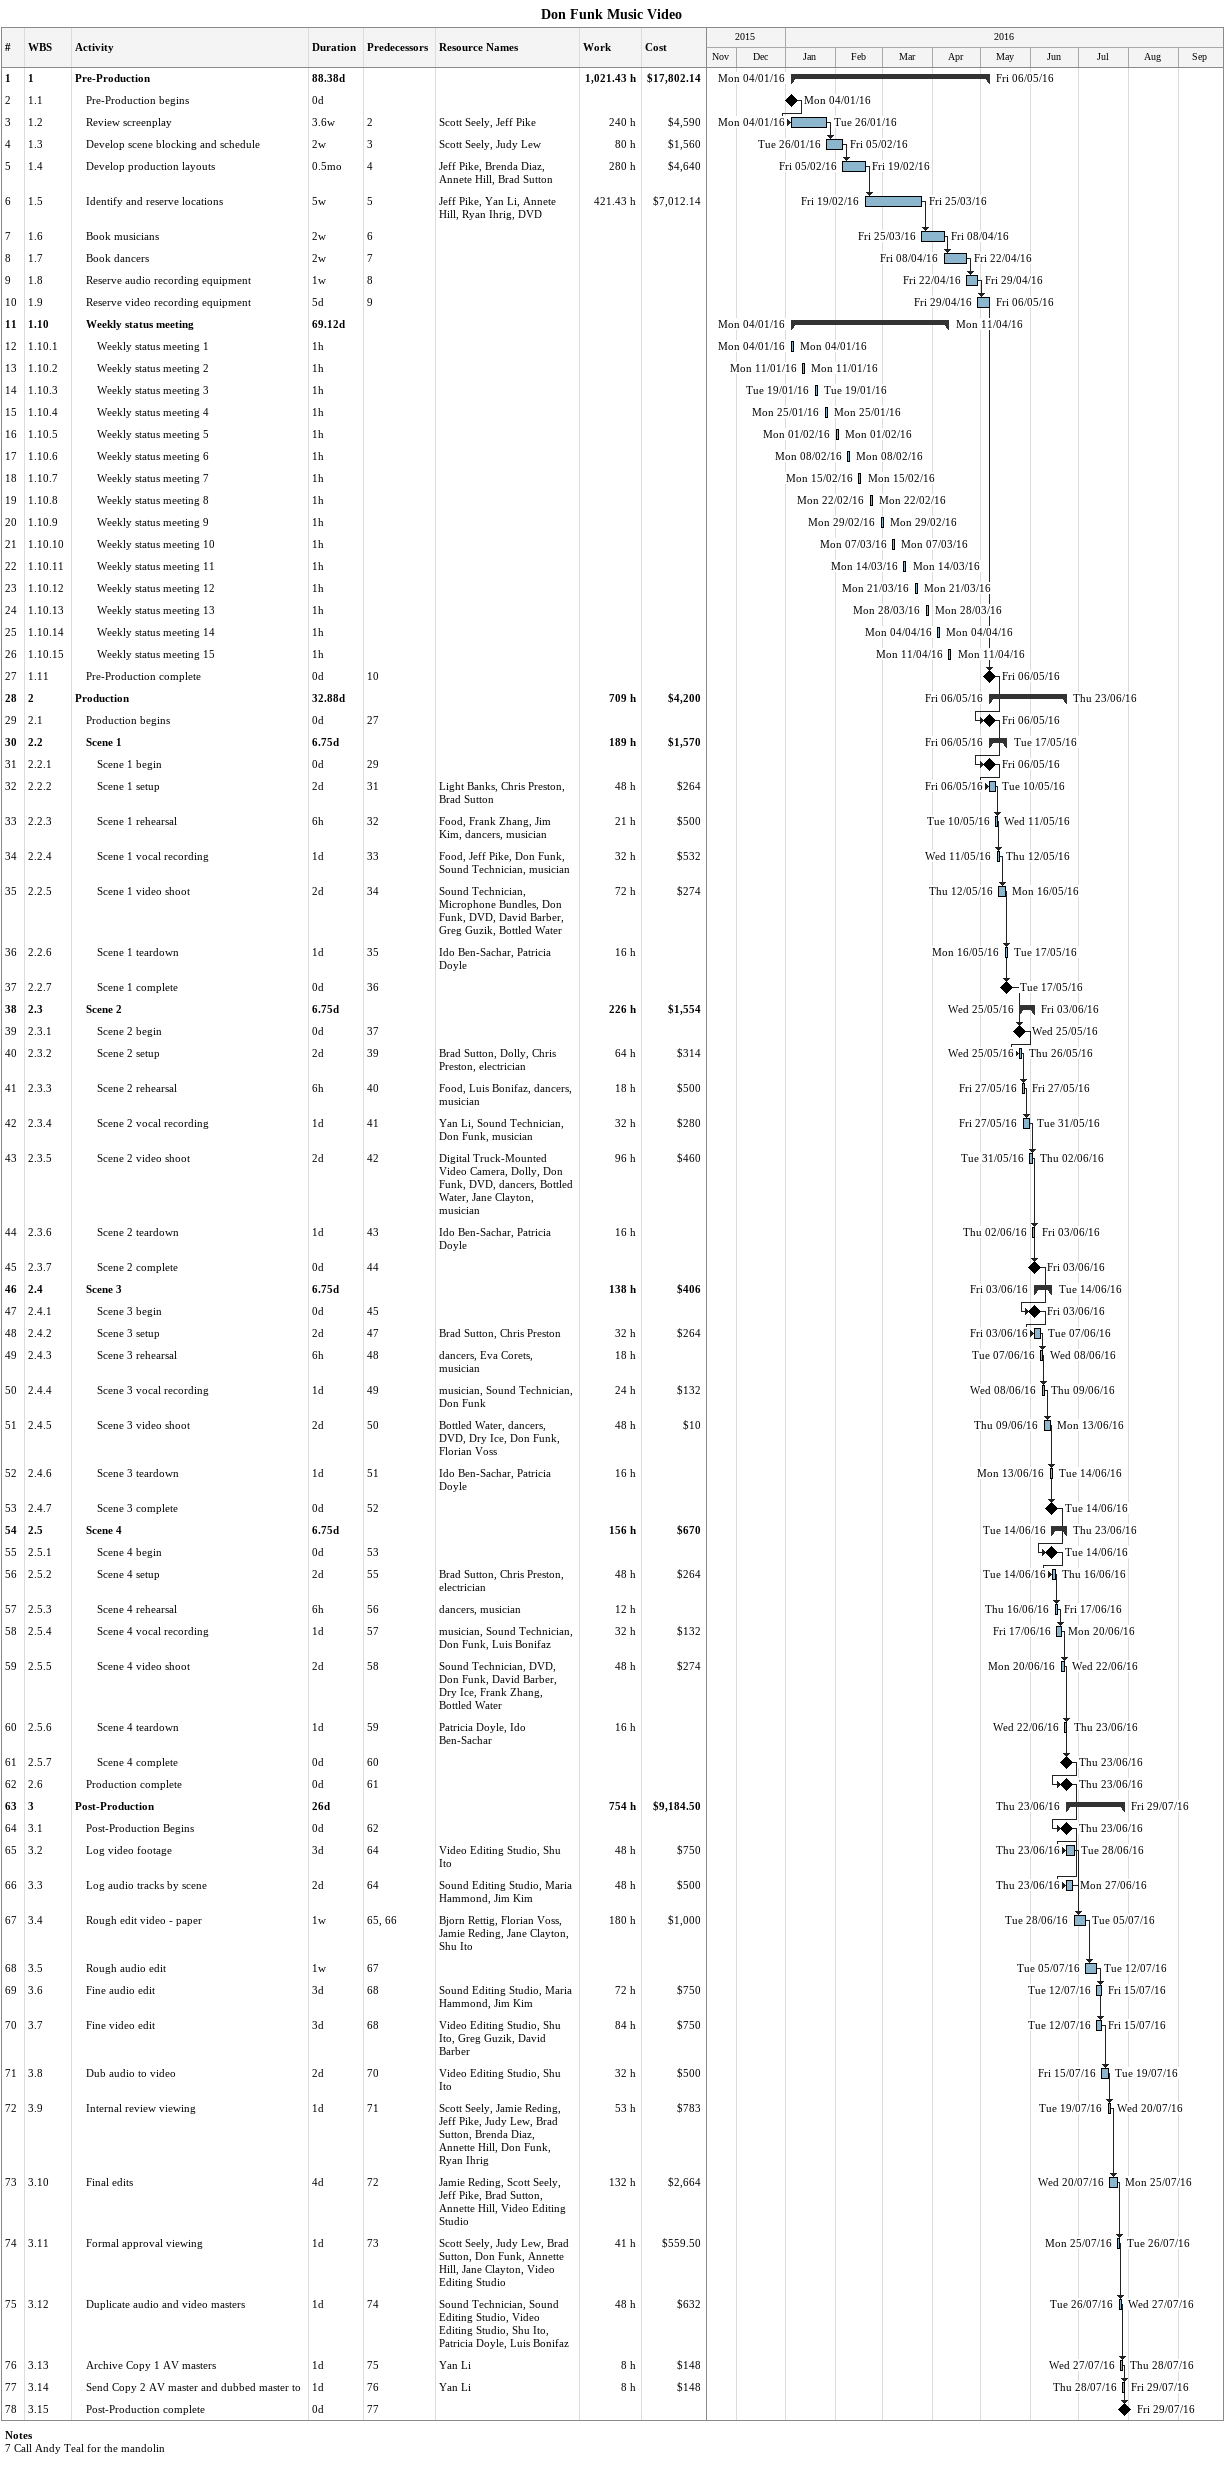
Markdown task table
Don Funk Music Video

| ID | WBS | Task | Duration | Start | Finish | Predecessors | Resources | Work (h) | Cost ($) |
|---|---|---|---|---|---|---|---|---|---|
| 1 | 1 | **Pre-Production** | 88.38d | 2016-01-04 | 2016-05-06 |  |  | 1021.43 | 17802.14 |
| 2 | 1.1 | Pre-Production begins | 0d | 2016-01-04 | 2016-01-04 |  |  |  |  |
| 3 | 1.2 | Review screenplay | 3.6w | 2016-01-04 | 2016-01-26 | 2 | Scott Seely, Jeff Pike | 240 | 4590 |
| 4 | 1.3 | Develop scene blocking and schedule | 2w | 2016-01-26 | 2016-02-05 | 3 | Scott Seely, Judy Lew | 80 | 1560 |
| 5 | 1.4 | Develop production layouts | 0.5mo | 2016-02-05 | 2016-02-19 | 4 | Jeff Pike, Brenda Diaz, Annete Hill, Brad Sutton | 280 | 4640 |
| 6 | 1.5 | Identify and reserve locations | 5w | 2016-02-19 | 2016-03-25 | 5 | Jeff Pike, Yan Li, Annete Hill, Ryan Ihrig, DVD | 421.43 | 7012.14 |
| 7 | 1.6 | Book musicians | 2w | 2016-03-25 | 2016-04-08 | 6 |  |  |  |
| 8 | 1.7 | Book dancers | 2w | 2016-04-08 | 2016-04-22 | 7 |  |  |  |
| 9 | 1.8 | Reserve audio recording equipment | 1w | 2016-04-22 | 2016-04-29 | 8 |  |  |  |
| 10 | 1.9 | Reserve video recording equipment | 5d | 2016-04-29 | 2016-05-06 | 9 |  |  |  |
| 11 | 1.10 | **Weekly status meeting** | 69.12d | 2016-01-04 | 2016-04-11 |  |  |  |  |
| 12 | 1.10.1 | Weekly status meeting 1 | 1h | 2016-01-04 | 2016-01-04 |  |  |  |  |
| 13 | 1.10.2 | Weekly status meeting 2 | 1h | 2016-01-11 | 2016-01-11 |  |  |  |  |
| 14 | 1.10.3 | Weekly status meeting 3 | 1h | 2016-01-19 | 2016-01-19 |  |  |  |  |
| 15 | 1.10.4 | Weekly status meeting 4 | 1h | 2016-01-25 | 2016-01-25 |  |  |  |  |
| 16 | 1.10.5 | Weekly status meeting 5 | 1h | 2016-02-01 | 2016-02-01 |  |  |  |  |
| 17 | 1.10.6 | Weekly status meeting 6 | 1h | 2016-02-08 | 2016-02-08 |  |  |  |  |
| 18 | 1.10.7 | Weekly status meeting 7 | 1h | 2016-02-15 | 2016-02-15 |  |  |  |  |
| 19 | 1.10.8 | Weekly status meeting 8 | 1h | 2016-02-22 | 2016-02-22 |  |  |  |  |
| 20 | 1.10.9 | Weekly status meeting 9 | 1h | 2016-02-29 | 2016-02-29 |  |  |  |  |
| 21 | 1.10.10 | Weekly status meeting 10 | 1h | 2016-03-07 | 2016-03-07 |  |  |  |  |
| 22 | 1.10.11 | Weekly status meeting 11 | 1h | 2016-03-14 | 2016-03-14 |  |  |  |  |
| 23 | 1.10.12 | Weekly status meeting 12 | 1h | 2016-03-21 | 2016-03-21 |  |  |  |  |
| 24 | 1.10.13 | Weekly status meeting 13 | 1h | 2016-03-28 | 2016-03-28 |  |  |  |  |
| 25 | 1.10.14 | Weekly status meeting 14 | 1h | 2016-04-04 | 2016-04-04 |  |  |  |  |
| 26 | 1.10.15 | Weekly status meeting 15 | 1h | 2016-04-11 | 2016-04-11 |  |  |  |  |
| 27 | 1.11 | Pre-Production complete | 0d | 2016-05-06 | 2016-05-06 | 10 |  |  |  |
| 28 | 2 | **Production** | 32.88d | 2016-05-06 | 2016-06-23 |  |  | 709 | 4200 |
| 29 | 2.1 | Production begins | 0d | 2016-05-06 | 2016-05-06 | 27 |  |  |  |
| 30 | 2.2 | **Scene 1** | 6.75d | 2016-05-06 | 2016-05-17 |  |  | 189 | 1570 |
| 31 | 2.2.1 | Scene 1 begin | 0d | 2016-05-06 | 2016-05-06 | 29 |  |  |  |
| 32 | 2.2.2 | Scene 1 setup | 2d | 2016-05-06 | 2016-05-10 | 31 | Light Banks, Chris Preston, Brad Sutton | 48 | 264 |
| 33 | 2.2.3 | Scene 1 rehearsal | 6h | 2016-05-10 | 2016-05-11 | 32 | Food, Frank Zhang, Jim Kim, dancers, musician | 21 | 500 |
| 34 | 2.2.4 | Scene 1 vocal recording | 1d | 2016-05-11 | 2016-05-12 | 33 | Food, Jeff Pike, Don Funk, Sound Technician, musician | 32 | 532 |
| 35 | 2.2.5 | Scene 1 video shoot | 2d | 2016-05-12 | 2016-05-16 | 34 | Sound Technician, Microphone Bundles, Don Funk, DVD, David Barber, Greg Guzik, Bottled Water | 72 | 274 |
| 36 | 2.2.6 | Scene 1 teardown | 1d | 2016-05-16 | 2016-05-17 | 35 | Ido Ben-Sachar, Patricia Doyle | 16 |  |
| 37 | 2.2.7 | Scene 1 complete | 0d | 2016-05-17 | 2016-05-17 | 36 |  |  |  |
| 38 | 2.3 | **Scene 2** | 6.75d | 2016-05-25 | 2016-06-03 |  |  | 226 | 1554 |
| 39 | 2.3.1 | Scene 2 begin | 0d | 2016-05-25 | 2016-05-25 | 37 |  |  |  |
| 40 | 2.3.2 | Scene 2 setup | 2d | 2016-05-25 | 2016-05-26 | 39 | Brad Sutton, Dolly, Chris Preston, electrician | 64 | 314 |
| 41 | 2.3.3 | Scene 2 rehearsal | 6h | 2016-05-27 | 2016-05-27 | 40 | Food, Luis Bonifaz, dancers, musician | 18 | 500 |
| 42 | 2.3.4 | Scene 2 vocal recording | 1d | 2016-05-27 | 2016-05-31 | 41 | Yan Li, Sound Technician, Don Funk, musician | 32 | 280 |
| 43 | 2.3.5 | Scene 2 video shoot | 2d | 2016-05-31 | 2016-06-02 | 42 | Digital Truck-Mounted Video Camera, Dolly, Don Funk, DVD, dancers, Bottled Water, Jane Clayton, musician | 96 | 460 |
| 44 | 2.3.6 | Scene 2 teardown | 1d | 2016-06-02 | 2016-06-03 | 43 | Ido Ben-Sachar, Patricia Doyle | 16 |  |
| 45 | 2.3.7 | Scene 2 complete | 0d | 2016-06-03 | 2016-06-03 | 44 |  |  |  |
| 46 | 2.4 | **Scene 3** | 6.75d | 2016-06-03 | 2016-06-14 |  |  | 138 | 406 |
| 47 | 2.4.1 | Scene 3 begin | 0d | 2016-06-03 | 2016-06-03 | 45 |  |  |  |
| 48 | 2.4.2 | Scene 3 setup | 2d | 2016-06-03 | 2016-06-07 | 47 | Brad Sutton, Chris Preston | 32 | 264 |
| 49 | 2.4.3 | Scene 3 rehearsal | 6h | 2016-06-07 | 2016-06-08 | 48 | dancers, Eva Corets, musician | 18 |  |
| 50 | 2.4.4 | Scene 3 vocal recording | 1d | 2016-06-08 | 2016-06-09 | 49 | musician, Sound Technician, Don Funk | 24 | 132 |
| 51 | 2.4.5 | Scene 3 video shoot | 2d | 2016-06-09 | 2016-06-13 | 50 | Bottled Water, dancers, DVD, Dry Ice, Don Funk, Florian Voss | 48 | 10 |
| 52 | 2.4.6 | Scene 3 teardown | 1d | 2016-06-13 | 2016-06-14 | 51 | Ido Ben-Sachar, Patricia Doyle | 16 |  |
| 53 | 2.4.7 | Scene 3 complete | 0d | 2016-06-14 | 2016-06-14 | 52 |  |  |  |
| 54 | 2.5 | **Scene 4** | 6.75d | 2016-06-14 | 2016-06-23 |  |  | 156 | 670 |
| 55 | 2.5.1 | Scene 4 begin | 0d | 2016-06-14 | 2016-06-14 | 53 |  |  |  |
| 56 | 2.5.2 | Scene 4 setup | 2d | 2016-06-14 | 2016-06-16 | 55 | Brad Sutton, Chris Preston, electrician | 48 | 264 |
| 57 | 2.5.3 | Scene 4 rehearsal | 6h | 2016-06-16 | 2016-06-17 | 56 | dancers, musician | 12 |  |
| 58 | 2.5.4 | Scene 4 vocal recording | 1d | 2016-06-17 | 2016-06-20 | 57 | musician, Sound Technician, Don Funk, Luis Bonifaz | 32 | 132 |
| 59 | 2.5.5 | Scene 4 video shoot | 2d | 2016-06-20 | 2016-06-22 | 58 | Sound Technician, DVD, Don Funk, David Barber, Dry Ice, Frank Zhang, Bottled Water | 48 | 274 |
| 60 | 2.5.6 | Scene 4 teardown | 1d | 2016-06-22 | 2016-06-23 | 59 | Patricia Doyle, Ido Ben-Sachar | 16 |  |
| 61 | 2.5.7 | Scene 4 complete | 0d | 2016-06-23 | 2016-06-23 | 60 |  |  |  |
| 62 | 2.6 | Production complete | 0d | 2016-06-23 | 2016-06-23 | 61 |  |  |  |
| 63 | 3 | **Post-Production** | 26d | 2016-06-23 | 2016-07-29 |  |  | 754 | 9184.50 |
| 64 | 3.1 | Post-Production Begins | 0d | 2016-06-23 | 2016-06-23 | 62 |  |  |  |
| 65 | 3.2 | Log video footage | 3d | 2016-06-23 | 2016-06-28 | 64 | Video Editing Studio, Shu Ito | 48 | 750 |
| 66 | 3.3 | Log audio tracks by scene | 2d | 2016-06-23 | 2016-06-27 | 64 | Sound Editing Studio, Maria Hammond, Jim Kim | 48 | 500 |
| 67 | 3.4 | Rough edit video - paper | 1w | 2016-06-28 | 2016-07-05 | 65, 66 | Bjorn Rettig, Florian Voss, Jamie Reding, Jane Clayton, Shu Ito | 180 | 1000 |
| 68 | 3.5 | Rough audio edit | 1w | 2016-07-05 | 2016-07-12 | 67 |  |  |  |
| 69 | 3.6 | Fine audio edit | 3d | 2016-07-12 | 2016-07-15 | 68 | Sound Editing Studio, Maria Hammond, Jim Kim | 72 | 750 |
| 70 | 3.7 | Fine video edit | 3d | 2016-07-12 | 2016-07-15 | 68 | Video Editing Studio, Shu Ito, Greg Guzik, David Barber | 84 | 750 |
| 71 | 3.8 | Dub audio to video | 2d | 2016-07-15 | 2016-07-19 | 70 | Video Editing Studio, Shu Ito | 32 | 500 |
| 72 | 3.9 | Internal review viewing | 1d | 2016-07-19 | 2016-07-20 | 71 | Scott Seely, Jamie Reding, Jeff Pike, Judy Lew, Brad Sutton, Brenda Diaz, Annette Hill, Don Funk, Ryan Ihrig | 53 | 783 |
| 73 | 3.10 | Final edits | 4d | 2016-07-20 | 2016-07-25 | 72 | Jamie Reding, Scott Seely, Jeff Pike, Brad Sutton, Annette Hill, Video Editing Studio | 132 | 2664 |
| 74 | 3.11 | Formal approval viewing | 1d | 2016-07-25 | 2016-07-26 | 73 | Scott Seely, Judy Lew, Brad Sutton, Don Funk, Annette Hill, Jane Clayton, Video Editing Studio | 41 | 559.50 |
| 75 | 3.12 | Duplicate audio and video masters | 1d | 2016-07-26 | 2016-07-27 | 74 | Sound Technician, Sound Editing Studio, Video Editing Studio, Shu Ito, Patricia Doyle, Luis Bonifaz | 48 | 632 |
| 76 | 3.13 | Archive Copy 1 AV masters | 1d | 2016-07-27 | 2016-07-28 | 75 | Yan Li | 8 | 148 |
| 77 | 3.14 | Send Copy 2 AV master and dubbed master to | 1d | 2016-07-28 | 2016-07-29 | 76 | Yan Li | 8 | 148 |
| 78 | 3.15 | Post-Production complete | 0d | 2016-07-29 | 2016-07-29 | 77 |  |  |  |

Notes
- 7: Call Andy Teal for the mandolin
